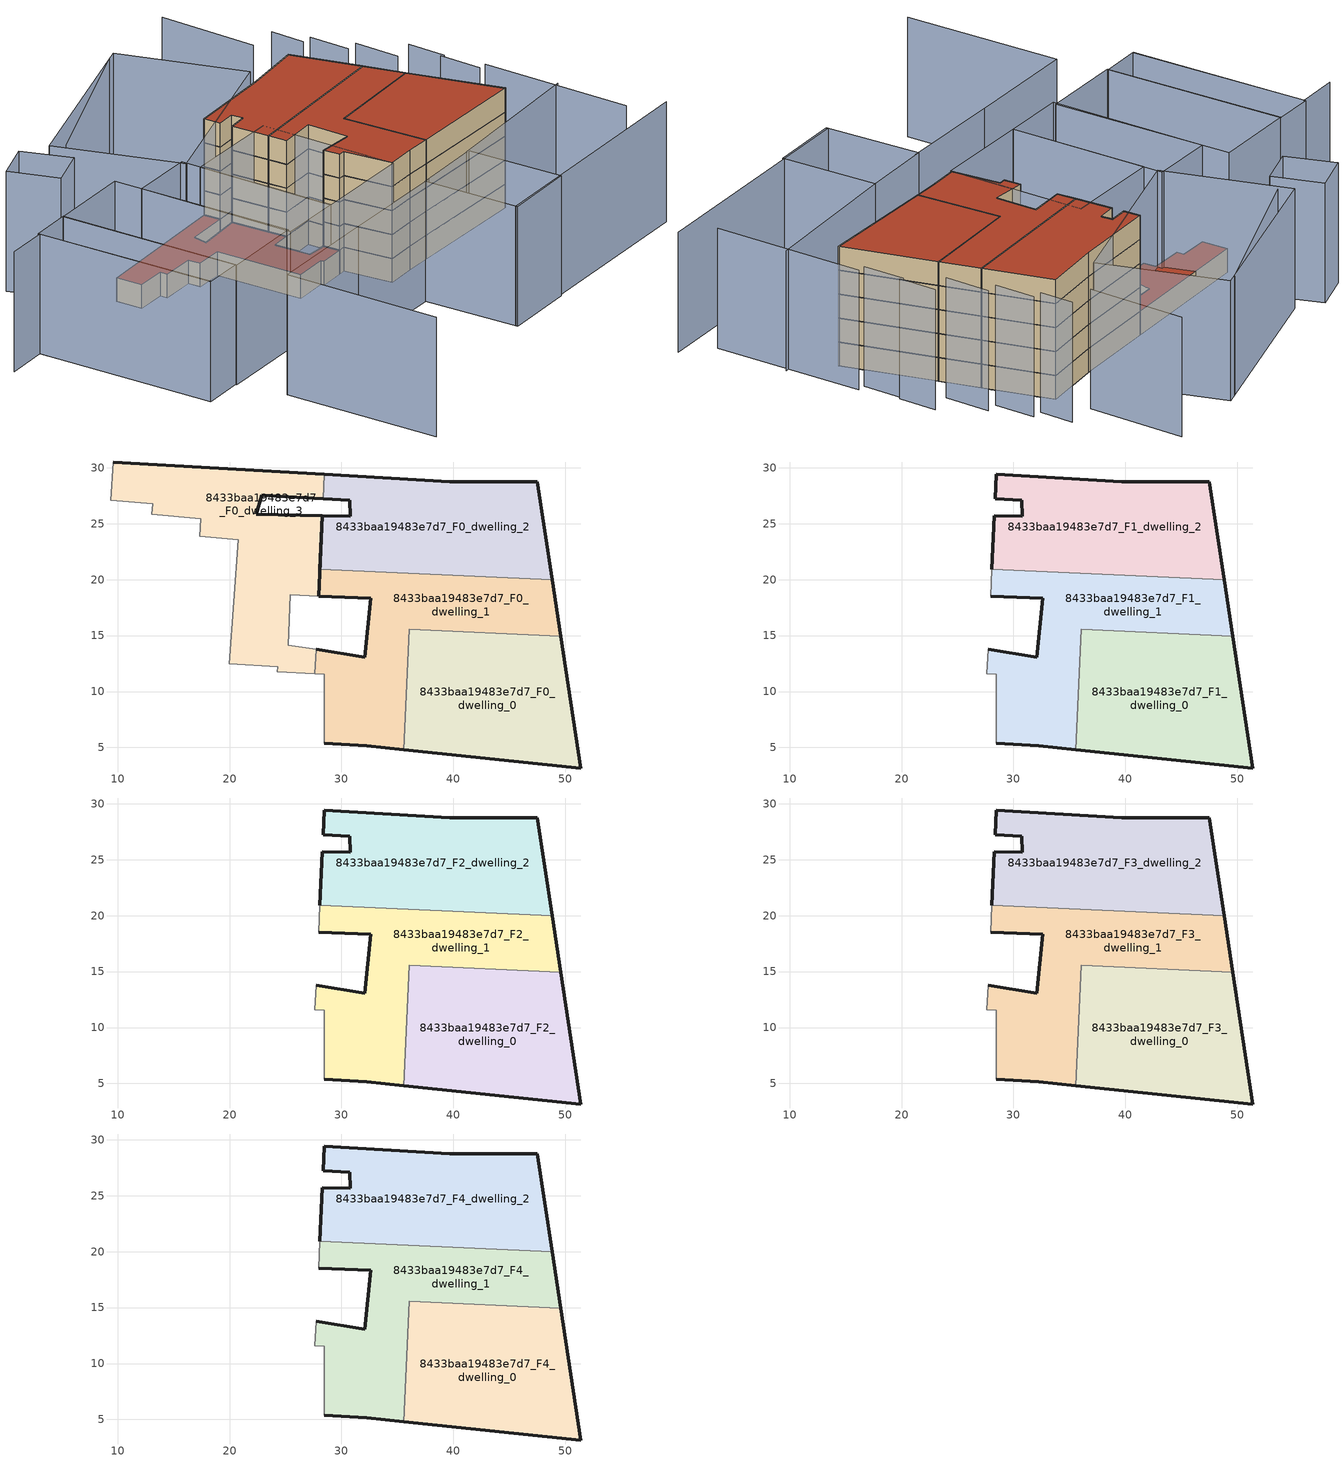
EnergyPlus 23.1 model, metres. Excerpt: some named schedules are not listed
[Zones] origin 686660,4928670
8433baa19483e7d7_F0_dwelling_0
 floor ground (EU_floor_Construction): 51.4,3.16 49.61,14.93 36.04,15.56 35.55,4.81 z0
 wall outside (EU_wall_Construction): 49.61,14.93 51.4,3.16 35.55,4.81 z0:3
 wall to 8433baa19483e7d7_F0_dwelling_1 (EU_wall_Construction): 35.55,4.81 36.04,15.56 49.61,14.93 z0:3
8433baa19483e7d7_F0_dwelling_1
 floor ground (EU_floor_Construction): 49.61,14.93 48.84,19.99 28.06,20.95 27.95,18.53 32.61,18.31 32.1,13.06 27.73,13.75 27.63,11.59 28.47,11.54 28.47,5.37 32.25,5.15 35.55,4.81 36.04,15.56 z0
 wall outside (EU_wall_Construction): 35.55,4.81 32.25,5.15 28.47,5.37 / 27.73,13.75 32.1,13.06 32.61,18.31 27.95,18.53 / 48.84,19.99 49.61,14.93 z0:3
 wall adiabatic (EU_wall_Construction): 28.47,5.37 28.47,11.54 27.63,11.59 / 27.95,18.53 28.06,20.95 z0:3
 wall to 8433baa19483e7d7_F0_dwelling_3 (EU_wall_Construction): 27.63,11.59 27.73,13.75 z0:3
 wall to 8433baa19483e7d7_F0_dwelling_2 (EU_wall_Construction): 28.06,20.95 48.84,19.99 z0:3
8433baa19483e7d7_F0_dwelling_2
 floor ground (EU_floor_Construction): 48.84,19.99 47.51,28.76 39.66,28.74 28.45,29.4 28.35,27.22 30.75,27.08 30.76,25.64 28.28,25.71 28.06,20.95 z0
 wall outside (EU_wall_Construction): 28.06,20.95 28.28,25.71 30.76,25.64 30.75,27.08 28.35,27.22 / 28.45,29.4 39.66,28.74 47.51,28.76 48.84,19.99 z0:3
 wall to 8433baa19483e7d7_F0_dwelling_3 (EU_wall_Construction): 28.35,27.22 28.45,29.4 z0:3
8433baa19483e7d7_F0_dwelling_3
 floor ground (EU_floor_Construction): 27.63,11.59 27.73,13.75 25.22,14.15 25.43,18.64 27.95,18.53 28.28,25.71 22.36,25.86 22.87,27.53 28.35,27.22 28.45,29.4 9.62,30.51 9.36,27.11 13.13,26.77 13.06,25.85 17.41,25.46 17.34,23.88 20.77,23.55 19.98,12.49 24.3,12.23 24.28,11.79 z0
 wall outside (EU_wall_Construction): 9.62,30.51 28.45,29.4 / 28.35,27.22 22.87,27.53 22.36,25.86 28.28,25.71 27.95,18.53 z0:3
 wall adiabatic (EU_wall_Construction): 27.95,18.53 25.43,18.64 25.22,14.15 27.73,13.75 / 27.63,11.59 24.28,11.79 24.3,12.23 19.98,12.49 20.77,23.55 17.34,23.88 17.41,25.46 13.06,25.85 13.13,26.77 9.36,27.11 9.62,30.51 z0:3
 roof outside (EU_roof_Construction): 28.45,29.4 28.35,27.22 22.87,27.53 22.36,25.86 28.28,25.71 27.95,18.53 25.43,18.64 25.22,14.15 27.73,13.75 27.63,11.59 24.28,11.79 24.3,12.23 19.98,12.49 20.77,23.55 17.34,23.88 17.41,25.46 13.06,25.85 13.13,26.77 9.36,27.11 9.62,30.51 z3
8433baa19483e7d7_F1_dwelling_0
 floor to 8433baa19483e7d7_F0_dwelling_0 (EU_floor_Construction): 51.4,3.16 49.61,14.93 36.04,15.56 35.54,4.81 z3
 wall outside (EU_wall_Construction): 49.61,14.93 51.4,3.16 35.55,4.81 z3:6
 wall to 8433baa19483e7d7_F1_dwelling_1 (EU_wall_Construction): 35.55,4.81 36.04,15.56 49.61,14.93 z3:6
8433baa19483e7d7_F1_dwelling_1
 floor to 8433baa19483e7d7_F0_dwelling_1 (EU_floor_Construction): 49.61,14.93 48.84,19.99 28.06,20.95 27.95,18.53 32.61,18.31 32.1,13.06 27.73,13.75 27.63,11.59 28.47,11.54 28.47,5.37 32.25,5.15 35.54,4.81 36.04,15.56 z3
 wall outside (EU_wall_Construction): 35.55,4.81 32.25,5.15 28.47,5.37 / 27.73,13.75 32.1,13.06 32.61,18.31 27.95,18.53 / 48.84,19.99 49.61,14.93 z3:6
 wall adiabatic (EU_wall_Construction): 28.47,5.37 28.47,11.54 27.63,11.59 27.73,13.75 / 27.95,18.53 28.06,20.95 z3:6
 wall to 8433baa19483e7d7_F1_dwelling_2 (EU_wall_Construction): 28.06,20.95 48.84,19.99 z3:6
8433baa19483e7d7_F1_dwelling_2
 floor to 8433baa19483e7d7_F0_dwelling_2 (EU_floor_Construction): 48.84,19.99 47.51,28.76 39.66,28.74 28.45,29.4 28.35,27.22 30.75,27.08 30.76,25.64 28.28,25.71 28.06,20.95 z3
 wall outside (EU_wall_Construction): 28.06,20.95 28.28,25.71 30.76,25.64 30.75,27.08 28.35,27.22 28.45,29.4 39.66,28.74 47.51,28.76 48.84,19.99 z3:6
8433baa19483e7d7_F2_dwelling_0
 floor to 8433baa19483e7d7_F1_dwelling_0 (EU_floor_Construction): 51.4,3.16 49.61,14.93 36.04,15.56 35.54,4.81 z6
 wall outside (EU_wall_Construction): 49.61,14.93 51.4,3.16 35.55,4.81 z6:9
 wall to 8433baa19483e7d7_F2_dwelling_1 (EU_wall_Construction): 35.55,4.81 36.04,15.56 49.61,14.93 z6:9
8433baa19483e7d7_F2_dwelling_1
 floor to 8433baa19483e7d7_F1_dwelling_1 (EU_floor_Construction): 49.61,14.93 48.84,19.99 28.06,20.95 27.95,18.53 32.61,18.31 32.1,13.06 27.73,13.75 27.63,11.59 28.47,11.54 28.47,5.37 32.25,5.15 35.54,4.81 36.04,15.56 z6
 wall outside (EU_wall_Construction): 35.55,4.81 32.25,5.15 28.47,5.37 / 27.73,13.75 32.1,13.06 32.61,18.31 27.95,18.53 / 48.84,19.99 49.61,14.93 z6:9
 wall adiabatic (EU_wall_Construction): 28.47,5.37 28.47,11.54 27.63,11.59 27.73,13.75 / 27.95,18.53 28.06,20.95 z6:9
 wall to 8433baa19483e7d7_F2_dwelling_2 (EU_wall_Construction): 28.06,20.95 48.84,19.99 z6:9
8433baa19483e7d7_F2_dwelling_2
 floor to 8433baa19483e7d7_F1_dwelling_2 (EU_floor_Construction): 48.84,19.99 47.51,28.76 39.66,28.74 28.45,29.4 28.35,27.22 30.75,27.08 30.76,25.64 28.28,25.71 28.06,20.95 z6
 wall outside (EU_wall_Construction): 28.06,20.95 28.28,25.71 30.76,25.64 30.75,27.08 28.35,27.22 28.45,29.4 39.66,28.74 47.51,28.76 48.84,19.99 z6:9
8433baa19483e7d7_F3_dwelling_0
 floor to 8433baa19483e7d7_F2_dwelling_0 (EU_floor_Construction): 51.4,3.16 49.61,14.93 36.04,15.56 35.54,4.81 z9
 wall outside (EU_wall_Construction): 49.61,14.93 51.4,3.16 35.55,4.81 z9:12
 wall to 8433baa19483e7d7_F3_dwelling_1 (EU_wall_Construction): 35.55,4.81 36.04,15.56 49.61,14.93 z9:12
8433baa19483e7d7_F3_dwelling_1
 floor to 8433baa19483e7d7_F2_dwelling_1 (EU_floor_Construction): 49.61,14.93 48.84,19.99 28.06,20.95 27.95,18.53 32.61,18.31 32.1,13.06 27.73,13.75 27.63,11.59 28.47,11.54 28.47,5.37 32.25,5.15 35.54,4.81 36.04,15.56 z9
 wall outside (EU_wall_Construction): 35.55,4.81 32.25,5.15 28.47,5.37 / 27.73,13.75 32.1,13.06 32.61,18.31 27.95,18.53 / 48.84,19.99 49.61,14.93 z9:12
 wall adiabatic (EU_wall_Construction): 28.47,5.37 28.47,11.54 27.63,11.59 27.73,13.75 / 27.95,18.53 28.06,20.95 z9:12
 wall to 8433baa19483e7d7_F3_dwelling_2 (EU_wall_Construction): 28.06,20.95 48.84,19.99 z9:12
8433baa19483e7d7_F3_dwelling_2
 floor to 8433baa19483e7d7_F2_dwelling_2 (EU_floor_Construction): 48.84,19.99 47.51,28.76 39.66,28.74 28.45,29.4 28.35,27.22 30.75,27.08 30.76,25.64 28.28,25.71 28.06,20.95 z9
 wall outside (EU_wall_Construction): 28.06,20.95 28.28,25.71 30.76,25.64 30.75,27.08 28.35,27.22 28.45,29.4 39.66,28.74 47.51,28.76 48.84,19.99 z9:12
8433baa19483e7d7_F4_dwelling_0
 floor to 8433baa19483e7d7_F3_dwelling_0 (EU_floor_Construction): 51.4,3.16 49.61,14.93 36.04,15.56 35.54,4.81 z12
 wall outside (EU_wall_Construction): 49.61,14.93 51.4,3.16 35.55,4.81 z12:15
 wall to 8433baa19483e7d7_F4_dwelling_1 (EU_wall_Construction): 35.55,4.81 36.04,15.56 49.61,14.93 z12:15
 roof outside (EU_roof_Construction): 49.61,14.93 51.4,3.16 35.55,4.81 36.04,15.56 z15
8433baa19483e7d7_F4_dwelling_1
 floor to 8433baa19483e7d7_F3_dwelling_1 (EU_floor_Construction): 49.61,14.93 48.84,19.99 28.06,20.95 27.95,18.53 32.61,18.31 32.1,13.06 27.73,13.75 27.63,11.59 28.47,11.54 28.47,5.37 32.25,5.15 35.54,4.81 36.04,15.56 z12
 wall outside (EU_wall_Construction): 35.55,4.81 32.25,5.15 28.47,5.37 / 27.73,13.75 32.1,13.06 32.61,18.31 27.95,18.53 / 48.84,19.99 49.61,14.93 z12:15
 wall adiabatic (EU_wall_Construction): 28.47,5.37 28.47,11.54 27.63,11.59 27.73,13.75 / 27.95,18.53 28.06,20.95 z12:15
 wall to 8433baa19483e7d7_F4_dwelling_2 (EU_wall_Construction): 28.06,20.95 48.84,19.99 z12:15
 roof outside (EU_roof_Construction): 48.84,19.99 49.61,14.93 36.04,15.56 35.55,4.81 32.25,5.15 28.47,5.37 28.47,11.54 27.63,11.59 27.73,13.75 32.1,13.06 32.61,18.31 27.95,18.53 28.06,20.95 z15
8433baa19483e7d7_F4_dwelling_2
 floor to 8433baa19483e7d7_F3_dwelling_2 (EU_floor_Construction): 48.84,19.99 47.51,28.76 39.66,28.74 28.45,29.4 28.35,27.22 30.75,27.08 30.76,25.64 28.28,25.71 28.06,20.95 z12
 wall outside (EU_wall_Construction): 28.06,20.95 28.28,25.71 30.76,25.64 30.75,27.08 28.35,27.22 28.45,29.4 39.66,28.74 47.51,28.76 48.84,19.99 z12:15
 roof outside (EU_roof_Construction): 47.51,28.76 48.84,19.99 28.06,20.95 28.28,25.71 30.76,25.64 30.75,27.08 28.35,27.22 28.45,29.4 39.66,28.74 z15
shading: 12.39,1.04 26.73,-0.2 / 34.89,-0.7 55.2,-1.46 / -4.01,-17.57 -2.38,2.31 / -2.38,2.31 12.51,1.09 / 53.75,-10.99 55.75,8.05 / 54.65,8.18 55.24,13.49 / 55.52,13.17 56.16,18.05 / -11.59,32.17 -6.26,31.79 / -6.26,31.79 -7.85,9.13 / 25.27,-12.05 56.78,-14.43 / 52.85,17.68 53.54,23.41 / 51.91,23.5 52.52,28.66 / 51.18,28.82 51.69,33.1 / 47.73,33.36 49.25,45.77 / 37.01,45.97 15.29,39.92 / 35.31,-0.72 34.52,-12.93 / 34.52,-12.93 25.25,-12.33 / 25.25,-12.33 26.04,-0.12 / 26.04,-0.12 35.31,-0.72 / 15.71,6.42 17.34,23.88 / 17.34,23.88 30.09,22.69 / 30.09,22.69 28.46,5.23 / 28.46,5.23 15.71,6.42 / 9.36,27.11 17.57,26.37 / 17.57,26.37 15.77,6.42 / 15.77,6.42 7.56,7.16 / 7.56,7.16 9.36,27.11 / -0.99,31.6 -2.77,8.66 / -2.77,8.66 -8.02,9.07 / -8.02,9.07 -6.24,32.01 / -6.24,32.01 -0.99,31.6 / 9.64,30.73 7.88,7.67 / 7.88,7.67 -2.83,8.49 / -2.83,8.49 -1.07,31.54 / -1.07,31.54 9.64,30.73 / 14.25,41.51 38.48,46.26 / 38.48,46.26 41.58,30.46 / 41.58,30.46 17.35,25.71 / 17.35,25.71 14.25,41.51 / 11.36,43.87 12.78,37.57 / 12.78,37.57 7.55,36.39 / 7.55,36.39 6.13,42.69 / 6.13,42.69 11.36,43.87 z0:15
[Building]
EU S2 Campaign: North Axis=0; Terrain=City; Solar Distribution=FullExterior
[Site:Location]
Bologna: Latitude=44.5; Longitude=11.25; Time Zone=1; Elevation=37
[SizingPeriod:WeatherFileDays]
AnnualSizingPeriod: Begin Month=1; Begin Day of Month=1; End Month=12; End Day of Month=31; Day of Week for Start Day=Monday; Use Weather File Daylight Saving Period=No; Use Weather File Rain and Snow Indicators=No
[MATERIAL:NOMASS] Roughness=MediumRough; Thermal Absorptance=0.9; Solar Absorptance=0.7; Visible Absorptance=0.7
Name | Thermal Resistance
EU_wall_NoMass | 0.905828
EU_roof_NoMass | 0.37593
EU_floor_NoMass | 0.67114
[CONSTRUCTION]
EU_wall_Construction: EU_wall_NoMass
EU_roof_Construction: EU_roof_NoMass
EU_floor_Construction: EU_floor_NoMass
EU_InternalMass_Construction: EU_InternalMass_Material
[ZONE] Type=1; Multiplier=1; Ceiling Height=autocalculate; Floor Area=autocalculate; Part of Total Floor Area=Yes
Name | Volume
8433baa19483e7d7_F0_dwelling_0 | 494.832
8433baa19483e7d7_F1_dwelling_0; 8433baa19483e7d7_F2_dwelling_0; 8433baa19483e7d7_F3_dwelling_0; 8433baa19483e7d7_F4_dwelling_0 | 494.833
8433baa19483e7d7_F0_dwelling_1 | 494.854
8433baa19483e7d7_F1_dwelling_1; 8433baa19483e7d7_F2_dwelling_1; 8433baa19483e7d7_F3_dwelling_1; 8433baa19483e7d7_F4_dwelling_1 | 494.853
8433baa19483e7d7_F0_dwelling_2; 8433baa19483e7d7_F1_dwelling_2; 8433baa19483e7d7_F2_dwelling_2; 8433baa19483e7d7_F3_dwelling_2; 8433baa19483e7d7_F4_dwelling_2 | 494.808
8433baa19483e7d7_F0_dwelling_3 | 494.84
[INTERNALMASS] Construction=EU_InternalMass_Construction
Name | Zone or ZoneList | Surface Area
8433baa19483e7d7_F0_dwelling_0_EU_InternalMass | 8433baa19483e7d7_F0_dwelling_0 | 164.948
8433baa19483e7d7_F0_dwelling_1_EU_InternalMass | 8433baa19483e7d7_F0_dwelling_1 | 164.951
8433baa19483e7d7_F0_dwelling_2_EU_InternalMass | 8433baa19483e7d7_F0_dwelling_2 | 164.937
8433baa19483e7d7_F0_dwelling_3_EU_InternalMass | 8433baa19483e7d7_F0_dwelling_3 | 164.946
8433baa19483e7d7_F1_dwelling_0_EU_InternalMass | 8433baa19483e7d7_F1_dwelling_0 | 219.929
8433baa19483e7d7_F1_dwelling_1_EU_InternalMass | 8433baa19483e7d7_F1_dwelling_1 | 219.923
8433baa19483e7d7_F1_dwelling_2_EU_InternalMass | 8433baa19483e7d7_F1_dwelling_2 | 219.925
8433baa19483e7d7_F2_dwelling_0_EU_InternalMass | 8433baa19483e7d7_F2_dwelling_0 | 219.929
8433baa19483e7d7_F2_dwelling_1_EU_InternalMass | 8433baa19483e7d7_F2_dwelling_1 | 219.923
8433baa19483e7d7_F2_dwelling_2_EU_InternalMass | 8433baa19483e7d7_F2_dwelling_2 | 219.925
8433baa19483e7d7_F3_dwelling_0_EU_InternalMass | 8433baa19483e7d7_F3_dwelling_0 | 219.929
8433baa19483e7d7_F3_dwelling_1_EU_InternalMass | 8433baa19483e7d7_F3_dwelling_1 | 219.923
8433baa19483e7d7_F3_dwelling_2_EU_InternalMass | 8433baa19483e7d7_F3_dwelling_2 | 219.925
8433baa19483e7d7_F4_dwelling_0_EU_InternalMass | 8433baa19483e7d7_F4_dwelling_0 | 219.929
8433baa19483e7d7_F4_dwelling_1_EU_InternalMass | 8433baa19483e7d7_F4_dwelling_1 | 219.923
8433baa19483e7d7_F4_dwelling_2_EU_InternalMass | 8433baa19483e7d7_F4_dwelling_2 | 219.925
[OTHEREQUIPMENT] Fuel Type=Electricity; Design Level Calculation Method=Watts/Area; Power per Zone Floor Area=1; Fraction Latent=0; Fraction Radiant=0; Fraction Lost=0; Carbon Dioxide Generation Rate=0; EndUse Subcategory=EU_Step8_InternalGains
Name | Zone or ZoneList or Space or SpaceList | Schedule
EU_Step8_InternalGain_8433baa19483e7d7_F0_dwelling_0_f000 | 8433baa19483e7d7_F0_dwelling_0 | EU_Step8_GainSchedule_8433baa19483e7d7_F0_dwelling_0_f000
EU_Step8_InternalGain_8433baa19483e7d7_F0_dwelling_1_f000 | 8433baa19483e7d7_F0_dwelling_1 | EU_Step8_GainSchedule_8433baa19483e7d7_F0_dwelling_1_f000
EU_Step8_InternalGain_8433baa19483e7d7_F0_dwelling_2_f000 | 8433baa19483e7d7_F0_dwelling_2 | EU_Step8_GainSchedule_8433baa19483e7d7_F0_dwelling_2_f000
EU_Step8_InternalGain_8433baa19483e7d7_F0_dwelling_3_f000 | 8433baa19483e7d7_F0_dwelling_3 | EU_Step8_GainSchedule_8433baa19483e7d7_F0_dwelling_3_f000
EU_Step8_InternalGain_8433baa19483e7d7_F1_dwelling_0_f000 | 8433baa19483e7d7_F1_dwelling_0 | EU_Step8_GainSchedule_8433baa19483e7d7_F1_dwelling_0_f000
EU_Step8_InternalGain_8433baa19483e7d7_F1_dwelling_1_f000 | 8433baa19483e7d7_F1_dwelling_1 | EU_Step8_GainSchedule_8433baa19483e7d7_F1_dwelling_1_f000
EU_Step8_InternalGain_8433baa19483e7d7_F1_dwelling_2_f000 | 8433baa19483e7d7_F1_dwelling_2 | EU_Step8_GainSchedule_8433baa19483e7d7_F1_dwelling_2_f000
EU_Step8_InternalGain_8433baa19483e7d7_F2_dwelling_0_f000 | 8433baa19483e7d7_F2_dwelling_0 | EU_Step8_GainSchedule_8433baa19483e7d7_F2_dwelling_0_f000
EU_Step8_InternalGain_8433baa19483e7d7_F2_dwelling_1_f000 | 8433baa19483e7d7_F2_dwelling_1 | EU_Step8_GainSchedule_8433baa19483e7d7_F2_dwelling_1_f000
EU_Step8_InternalGain_8433baa19483e7d7_F2_dwelling_2_f000 | 8433baa19483e7d7_F2_dwelling_2 | EU_Step8_GainSchedule_8433baa19483e7d7_F2_dwelling_2_f000
EU_Step8_InternalGain_8433baa19483e7d7_F3_dwelling_0_f000 | 8433baa19483e7d7_F3_dwelling_0 | EU_Step8_GainSchedule_8433baa19483e7d7_F3_dwelling_0_f000
EU_Step8_InternalGain_8433baa19483e7d7_F3_dwelling_1_f000 | 8433baa19483e7d7_F3_dwelling_1 | EU_Step8_GainSchedule_8433baa19483e7d7_F3_dwelling_1_f000
EU_Step8_InternalGain_8433baa19483e7d7_F3_dwelling_2_f000 | 8433baa19483e7d7_F3_dwelling_2 | EU_Step8_GainSchedule_8433baa19483e7d7_F3_dwelling_2_f000
EU_Step8_InternalGain_8433baa19483e7d7_F4_dwelling_0_f000 | 8433baa19483e7d7_F4_dwelling_0 | EU_Step8_GainSchedule_8433baa19483e7d7_F4_dwelling_0_f000
EU_Step8_InternalGain_8433baa19483e7d7_F4_dwelling_1_f000 | 8433baa19483e7d7_F4_dwelling_1 | EU_Step8_GainSchedule_8433baa19483e7d7_F4_dwelling_1_f000
EU_Step8_InternalGain_8433baa19483e7d7_F4_dwelling_2_f000 | 8433baa19483e7d7_F4_dwelling_2 | EU_Step8_GainSchedule_8433baa19483e7d7_F4_dwelling_2_f000
[ZONEVENTILATION:DESIGNFLOWRATE] Schedule=EU_AlwaysOn; Design Flow Rate Calculation Method=AirChanges/Hour; Air Changes per Hour=0.73129; Ventilation Type=Natural; Fan Pressure Rise=0; Fan Total Efficiency=1; Constant Term Coefficient=1; Temperature Term Coefficient=0; Velocity Term Coefficient=0; Velocity Squared Term Coefficient=0; Minimum Indoor Temperature=-100; Maximum Indoor Temperature=100; Delta Temperature=-100; Minimum Outdoor Temperature=-100; Maximum Outdoor Temperature=100; Maximum Wind Speed=40
Name | Zone or ZoneList or Space or SpaceList
EU_ConstantAir_8433baa19483e7d7_F0_dwelling_0 | 8433baa19483e7d7_F0_dwelling_0
EU_ConstantAir_8433baa19483e7d7_F0_dwelling_1 | 8433baa19483e7d7_F0_dwelling_1
EU_ConstantAir_8433baa19483e7d7_F0_dwelling_2 | 8433baa19483e7d7_F0_dwelling_2
EU_ConstantAir_8433baa19483e7d7_F0_dwelling_3 | 8433baa19483e7d7_F0_dwelling_3
EU_ConstantAir_8433baa19483e7d7_F1_dwelling_0 | 8433baa19483e7d7_F1_dwelling_0
EU_ConstantAir_8433baa19483e7d7_F1_dwelling_1 | 8433baa19483e7d7_F1_dwelling_1
EU_ConstantAir_8433baa19483e7d7_F1_dwelling_2 | 8433baa19483e7d7_F1_dwelling_2
EU_ConstantAir_8433baa19483e7d7_F2_dwelling_0 | 8433baa19483e7d7_F2_dwelling_0
EU_ConstantAir_8433baa19483e7d7_F2_dwelling_1 | 8433baa19483e7d7_F2_dwelling_1
EU_ConstantAir_8433baa19483e7d7_F2_dwelling_2 | 8433baa19483e7d7_F2_dwelling_2
EU_ConstantAir_8433baa19483e7d7_F3_dwelling_0 | 8433baa19483e7d7_F3_dwelling_0
EU_ConstantAir_8433baa19483e7d7_F3_dwelling_1 | 8433baa19483e7d7_F3_dwelling_1
EU_ConstantAir_8433baa19483e7d7_F3_dwelling_2 | 8433baa19483e7d7_F3_dwelling_2
EU_ConstantAir_8433baa19483e7d7_F4_dwelling_0 | 8433baa19483e7d7_F4_dwelling_0
EU_ConstantAir_8433baa19483e7d7_F4_dwelling_1 | 8433baa19483e7d7_F4_dwelling_1
EU_ConstantAir_8433baa19483e7d7_F4_dwelling_2 | 8433baa19483e7d7_F4_dwelling_2
